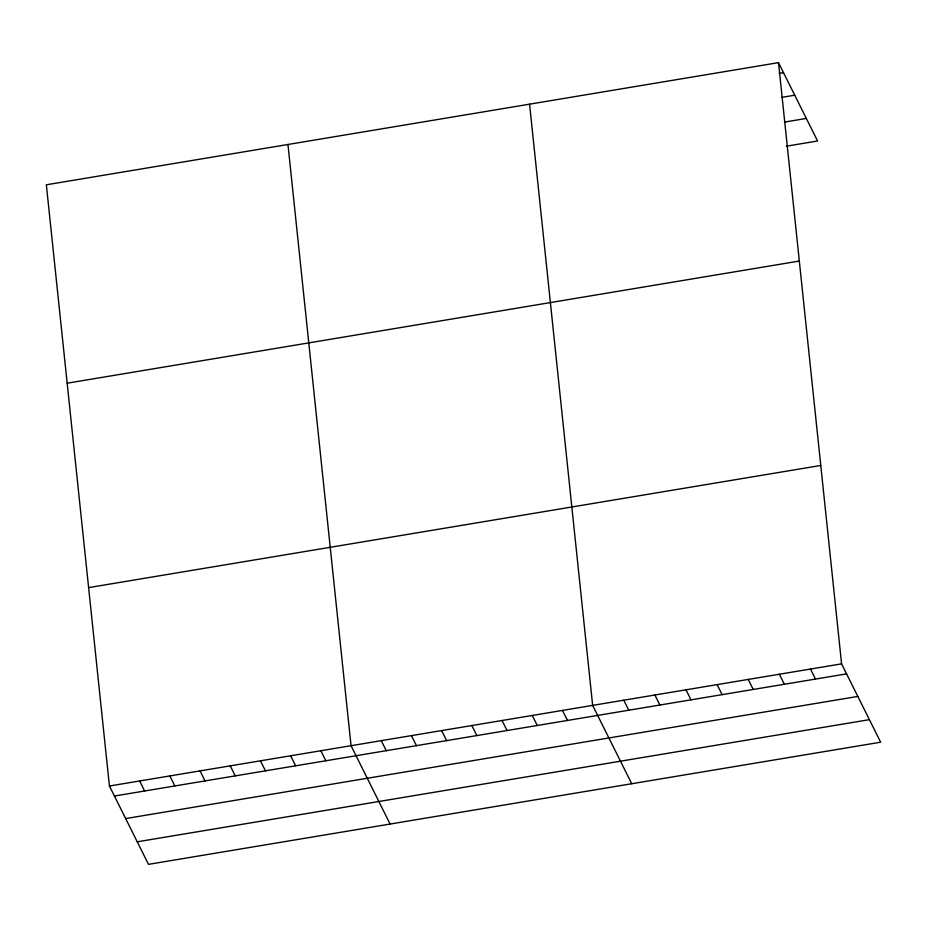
<?xml version="1.0" encoding="UTF-8"?>
<svg xmlns="http://www.w3.org/2000/svg" width="927" height="927" viewBox="0 0 927 927"><rect width="100%" height="100%" fill="white"/><g stroke="black" fill="none" stroke-linecap="round" stroke-linejoin="round"><path stroke-width="1.39" d="M778.506 62.642L46.35 184.797L109.432 786.015L148.494 864.358L880.65 742.203L841.589 663.859L778.506 62.642L817.568 140.985L786.444 146.176M779.259 73.372L783.5 72.665M782.017 97.335L794.74 95.203M785.111 121.982L806.328 118.436M67.173 383.199L799.329 261.043M88.621 587.614L820.777 465.458M109.432 786.015L841.589 663.859M114.427 796.038L846.583 673.883M125.666 818.576L857.823 696.432M137.254 841.809L869.41 719.653M810.476 669.051L815.47 679.074M779.352 674.242L784.346 684.265M748.24 679.433L753.234 689.456M717.127 684.624L722.121 694.647M686.003 689.815L690.997 699.839M654.891 695.007L659.885 705.03M623.778 700.209L628.773 710.221M631.716 783.732L592.654 705.401L529.572 104.172M562.457 710.43L567.451 720.453M532.26 715.47L537.254 725.493M502.052 720.511L507.046 730.534M471.855 725.551L476.849 735.563M441.646 730.592L446.64 740.603M411.449 735.632L416.443 745.644M381.252 740.661L386.246 750.685M390.105 824.045L351.043 745.702L287.961 144.485M320.846 750.743L325.84 760.766M290.638 755.783L295.643 765.806M260.441 760.824L265.435 770.835M230.244 765.864L235.238 775.876M200.035 770.905L205.029 780.916M169.838 775.934L174.832 785.957M139.641 780.974L144.635 790.998"/></g></svg>
